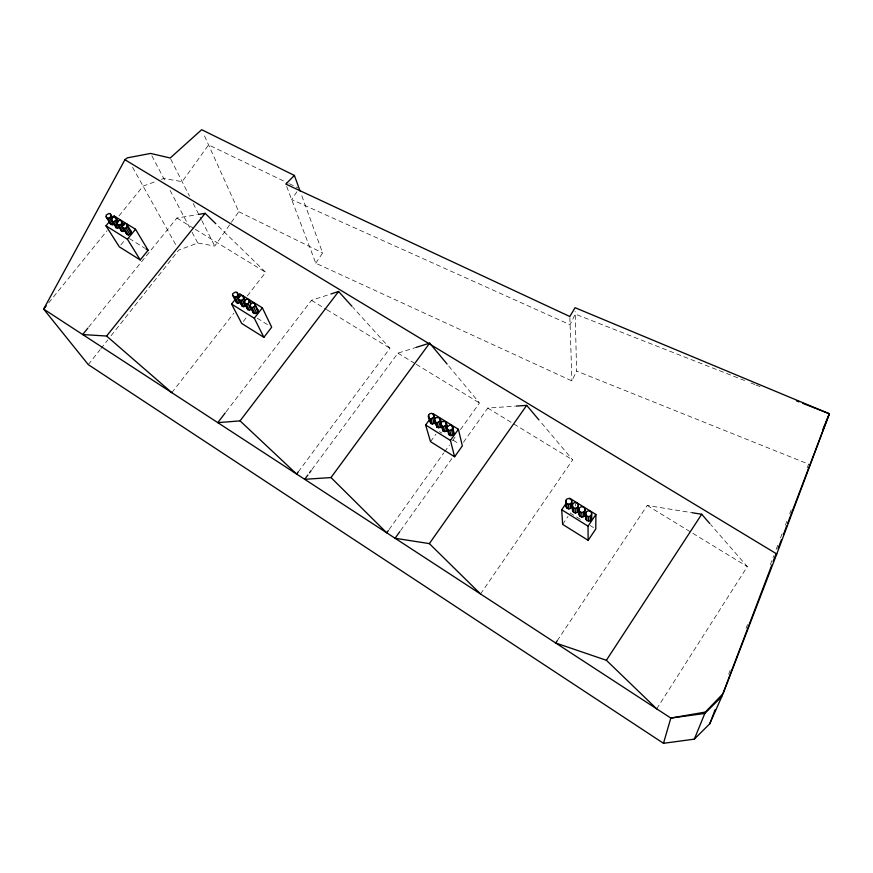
<?xml version="1.0" encoding="UTF-8"?>
<svg xmlns="http://www.w3.org/2000/svg" width="873" height="873" viewBox="0 0 873 873"><rect width="100%" height="100%" fill="white"/><g stroke="black" fill="none" stroke-linecap="round" stroke-linejoin="round"><path stroke-width="0.65" stroke-dasharray="4.37 3.27" d="M728.66 674.142L730.112 670.333M746.099 628.331L747.55 624.511M770.324 564.7L773.707 555.785M776.13 549.423L778.072 544.326M780.495 537.964L782.437 532.879M785.34 525.24L786.791 521.421M789.705 513.782L791.156 509.974M807.143 467.972L808.594 464.152L576.595 371.047L575.154 311.541M286.682 186.451L315.786 263.22L571.913 380.912L576.595 371.047M656.714 708.865L747.31 566.621L710.655 524.542M315.786 263.22L322.617 252.908L300.978 193.522M557.225 640.76L647.22 505.467L692.344 512.757M296.885 191.787L291.647 199.535L570.102 324.745L575.22 314.105L744.636 380.541M562.627 524.367L567.996 516.478M480.543 593.978L572.644 459.896L539.83 420.95M111.111 335.734L178.736 250.093L197.789 243.021L214.747 246.066L238.809 211.724L203.267 133.198M400.598 530.544L452.454 457.714M463.454 442.262L487.811 408.062L514.754 406.196M389.107 529.485L443.811 452.912M444.608 451.799L449.366 445.143M452.541 440.701L455.706 436.271M460.464 429.614L479.495 402.977L447.936 365.067M430.52 441.662L435.933 434.132M311.923 469.521L397.946 353.139L416.257 347.356M298.271 471.878L389.947 348.262L352.888 307.296M226.085 411.827L311.486 300.312L329.634 294.397M243.294 321.471L247.212 316.43M171.806 392.664L233.844 313.156M247.255 295.969L265.698 272.332L216.755 224.656M88.282 364.63L100.122 349.647M100.962 348.578L107.728 340.012M48.702 302.833L107.084 230.647M118.99 215.915L143.085 186.124L156.496 181.18M88.675 327.135L176.881 218.064L197.156 214.682M120.878 244.92L124.806 240.097M161.363 179.38L163.808 178.485L182.162 181.66L208.56 144.896L288.112 183.166M750.966 383.018L754.752 384.502M756.018 385.004L761.07 386.979M289.345 183.756L297.911 187.881M238.809 211.724L322.617 252.908M176.881 218.064L194.177 228.639M195.334 229.337L265.698 272.332M311.486 300.312L326.48 309.479M326.96 309.773L389.947 348.262M397.946 353.139L415.166 363.67M416.323 364.368L479.495 402.977M487.811 408.062L572.644 459.896M647.22 505.467L747.31 566.621M129.368 238.58L144.787 248.183M257.306 318.23L268.371 325.127M439.403 431.611L441.705 433.041M453.163 440.178L458.903 443.746M580.261 519.315L570.287 513.106L570.167 510.389M590.235 525.524L593.564 527.587M132.576 167.267L176.75 246.535M151.869 155.82L165.695 182.064M170.104 190.434L189.605 227.482M192.125 232.273L197.789 243.021M170.792 159.192L189.539 196.239M193.228 203.529L201.227 219.33M201.838 220.553L214.747 246.066M569.873 317.696L571.913 380.912M575.547 503.732L575.623 506.056"/><path stroke-width="1.31" d="M569.622 498.199L595.91 514.481L595.779 528.973L588.14 540.332L562.627 524.367L561.721 509.777L566.031 503.47M591.501 519.315L591.588 512.964L590.552 511.447L588.784 510.803L586.962 511.262L585.783 512.658L585.696 514.459L586.732 515.976L586.776 520.515L588.522 521.159L590.334 520.701L591.501 519.315L591.588 512.964M584.932 508.839L584.834 510.629L583.655 512.036L581.833 512.495L580.076 511.84L579.039 510.334L579.137 508.533L580.316 507.137L582.138 506.678L583.895 507.322L584.932 508.839L584.899 515.212L583.731 516.598L581.931 517.056L580.185 516.412L579.159 514.917L579.039 510.334M584.899 515.212L584.997 513.433M586.776 520.515L585.75 519.009L585.838 517.231M578.319 511.131L578.286 504.714L577.26 503.208L575.503 502.564L573.692 503.034L572.502 504.419L572.404 506.22L572.59 510.836L573.605 512.331L575.351 512.964L577.151 512.506L578.319 511.131L578.286 504.714M579.159 514.917L579.257 513.138M571.76 507.049L571.662 500.611L570.647 499.116L568.89 498.472L567.079 498.93L565.89 500.316L565.791 502.106L566.042 506.755L567.057 508.25L568.792 508.894L570.593 508.435L571.76 507.049L571.662 500.611M572.59 510.836L572.502 504.419M566.042 506.755L565.89 500.316M452.858 426.984L452.716 428.698L449.759 430.476L448.078 429.876L447.129 428.436L447.282 426.722L450.239 424.944L451.908 425.544L452.858 426.984L454.004 433.903L451.079 435.682L449.409 435.07L448.471 433.652L447.129 428.436M446.583 423.089L446.441 424.802L443.484 426.581L441.803 425.98L440.865 424.54L441.018 422.838L442.196 421.506L445.645 421.659L447.587 427.039M441.225 424.867L440.33 419.215L439.381 417.785L435.954 417.632L434.765 418.953L434.612 420.666L436.991 427.355L440.407 427.508L441.574 426.188M434.088 415.341L433.936 417.043L430.978 418.822L429.309 418.222L428.381 416.792L428.534 415.09L429.712 413.758L431.48 413.322L433.15 413.922L434.961 418.527M257.982 312.152L258.201 310.581L254.381 303.16L251.129 303.04L249.733 305.877L253.585 313.265L256.815 313.396L257.982 312.152L254.381 303.16M249.46 300.923L248.063 303.749L251.108 309.85L247.888 309.729L243.982 302.309L244.211 300.716L247.081 299.046L248.641 299.592L250.977 303.979M247.07 308.409L247.288 306.838M237.783 295.401L237.194 292.51L235.645 291.953L232.775 293.623L232.545 295.205L236.528 302.658L238.067 303.204L239.748 302.778L236.605 296.634L237.783 295.401L238.831 297.453M246.59 305.081L243.742 306.739L242.203 306.194L238.264 298.752L238.482 297.169L241.352 295.5L242.912 296.045L245.051 302.014M235.95 299.788L236.528 302.658M131.43 231.88L126.672 224.023L125.188 223.51L122.362 225.125L122.1 226.631L126.901 234.466L128.375 234.99L131.168 233.386L130.677 230.636M122.1 226.631L124.337 228.41L125.985 227.995L127.163 226.794L126.672 224.023M116.338 220.072L115.847 217.322L112.737 217.224L111.558 218.414L112.028 221.164L113.512 221.687L116.338 220.072L117.702 222.288M121.26 220.673L121.74 223.433L120.561 224.623L117.44 224.525L116.949 221.764L119.776 220.16L121.26 220.673L124.031 225.234M110.936 216.733L110.456 213.983L108.983 213.47L106.168 215.064L106.637 217.824L108.121 218.337L110.936 216.733L112.311 218.948M115.683 225.048L116.164 227.788L119.252 227.886L115.149 221.262M663.491 743.305L670.824 718.064L705.384 712.052L723.139 693.544L776.774 553.973L829.35 413.758L575.067 307.689L569.829 316.517L285.787 184.072L294.387 175.44L201.674 129.695L170.202 158.002L150.614 153.441L127.327 157.849L124.926 159.726L43.65 309.086L88.282 364.63L663.491 743.305L694.33 739.147L709.76 723.782L721.775 696.61L771.819 565.027M709.76 723.782L715.096 709.782M773.14 561.546L776.13 553.678M778.05 548.637L781.411 539.809M783.321 534.8L786.704 525.873M787.642 523.407L829.35 413.758L802.8 403.348M694.33 739.147L705.384 712.052M822.606 430.138L829.35 413.758M557.225 640.76L555.719 643.008L606.364 660.283L701.706 514.262L709.76 523.516M588.14 540.332L588.031 526.168L595.91 514.481M399.812 531.646L395.098 538.27L429.352 543.606L526.692 405.367L538.947 419.913M429.625 419.466L425.631 424.998L430.52 441.662L454.615 456.754L462.341 445.896L458.401 429.298L433.619 413.933M454.615 456.754L450.435 440.45L458.401 429.298M388.321 530.598L386.728 532.814L330.998 477.564L304.688 479.31L307.907 474.967M330.998 477.564L429.68 343.122L447.074 364.019M309.511 472.784L311.115 470.612M298.271 471.878L296.645 474.072L240.064 420.873L217.792 422.652L225.256 412.907M240.064 420.873L338.582 291.484L351.994 306.314M235.601 298.915L231.563 304.077L241.734 323.479L263.875 337.349L271.689 327.189L262.369 307.842L239.628 293.754L238.013 295.816M263.875 337.349L254.305 318.252L262.369 307.842M87.824 328.193L82.684 334.545L106.582 336.029L205.144 213.339L215.795 223.717M46.225 305.91L43.65 309.086L670.824 718.064L704.806 713.459L721.775 696.61M109.212 221.895L105.971 225.834L119.306 246.841L140.237 259.947L148.094 250.235L135.533 229.261L114.079 215.969L112.464 217.944M140.237 259.947L127.425 239.202L135.533 229.261M586.732 515.976L588.5 516.63L590.323 516.161L591.501 514.764M565.791 502.106L566.817 503.612L568.574 504.256L570.385 503.797L571.575 502.401M572.404 506.22L573.43 507.726L575.198 508.37L577.009 507.911L578.199 506.515M434.612 420.666L435.551 422.096L437.22 422.696L440.178 420.917M440.865 424.54L443.2 431.207L446.605 431.371L447.784 430.04L445.645 421.659M428.381 416.792L430.815 423.503L432.462 424.103L435.387 422.346M249.733 305.877L252.111 307.754L254.992 306.074M238.264 298.752L240.632 300.618L243.512 298.948M330.911 293.983L338.582 291.484M416.257 347.356L429.68 343.122M105.895 216.569L110.806 224.459L113.905 224.557L109.758 217.923M116.687 223.27L121.522 231.127L124.621 231.225L120.561 224.623M232.545 295.205L234.913 297.071L236.605 296.634M243.982 302.309L246.372 304.186L248.063 303.749M198.487 214.452L205.144 213.339M516.085 406.098L526.692 405.367M692.344 512.757L701.706 514.262M796.482 400.871L799.002 401.853M776.774 553.973L124.926 159.726M145.889 248.87L148.094 250.235M105.971 225.834L127.425 239.202M231.563 304.077L254.305 318.252M425.631 424.998L450.435 440.45M561.721 509.777L588.031 526.168M106.582 336.029L171.806 392.664M606.364 660.283L656.714 708.865M429.352 543.606L480.543 593.978M257.382 309.26L258.201 310.581M108.121 218.337L112.268 224.972M252.766 311.956L253.585 313.265M111.286 219.92L116.164 227.788M113.512 221.687L117.626 228.3M110.456 213.983L112.584 217.453M114.079 215.969L115.465 218.206M118.914 225.038L122.995 231.64M115.847 217.322L118.575 221.753M121.74 223.433L123.093 225.638M124.337 228.41L128.375 234.99M125.985 227.995L130.001 234.575M127.163 226.794L131.168 233.386M126.148 233.222L126.901 234.466M120.78 229.883L121.522 231.127M110.074 223.226L110.806 224.459M234.913 297.071L238.067 303.204M240.632 300.618L243.742 306.739M240.042 300.236L241.614 303.313M239.082 300.072L242.203 306.194M237.194 292.51L239.573 296.896M244.811 303.629L247.888 309.729M242.323 300.192L245.422 306.314M246.372 304.186L249.427 310.275M242.912 296.045L245.269 300.432M248.641 299.592L250.66 303.684M252.111 307.754L255.134 313.822M253.814 307.318L256.815 313.396M294.387 175.44L300.05 190.991M428.534 415.09L430.04 420.404M429.309 418.222L430.815 423.503M430.978 418.822L432.462 424.103M432.746 418.374L434.219 423.667M435.551 422.096L436.991 427.355M433.15 413.922L435.092 421.288M437.22 422.696L438.65 427.956M438.988 422.248L440.407 427.508M440.33 419.215L441.443 423.438M441.018 422.838L443.2 431.207M439.381 417.785L439.948 419.902M443.484 426.581L444.859 431.819M445.252 426.133L446.605 431.371M448.078 429.876L449.409 435.07M449.759 430.476L451.079 435.682M451.527 430.029L452.836 435.234M451.908 425.544L454.004 433.903M566.817 503.612L567.057 508.25M568.574 504.256L568.792 508.894M570.385 503.797L570.593 508.435M573.43 507.726L573.605 512.331M575.198 508.37L575.351 512.964M577.009 507.911L577.151 512.506M579.137 508.533L579.225 511.982M580.076 511.84L580.185 516.412M581.833 512.495L581.931 517.056M583.655 512.036L583.731 516.598M585.783 512.658L585.75 519.009M588.5 516.63L588.522 521.159M590.323 516.161L590.334 520.701"/></g></svg>
